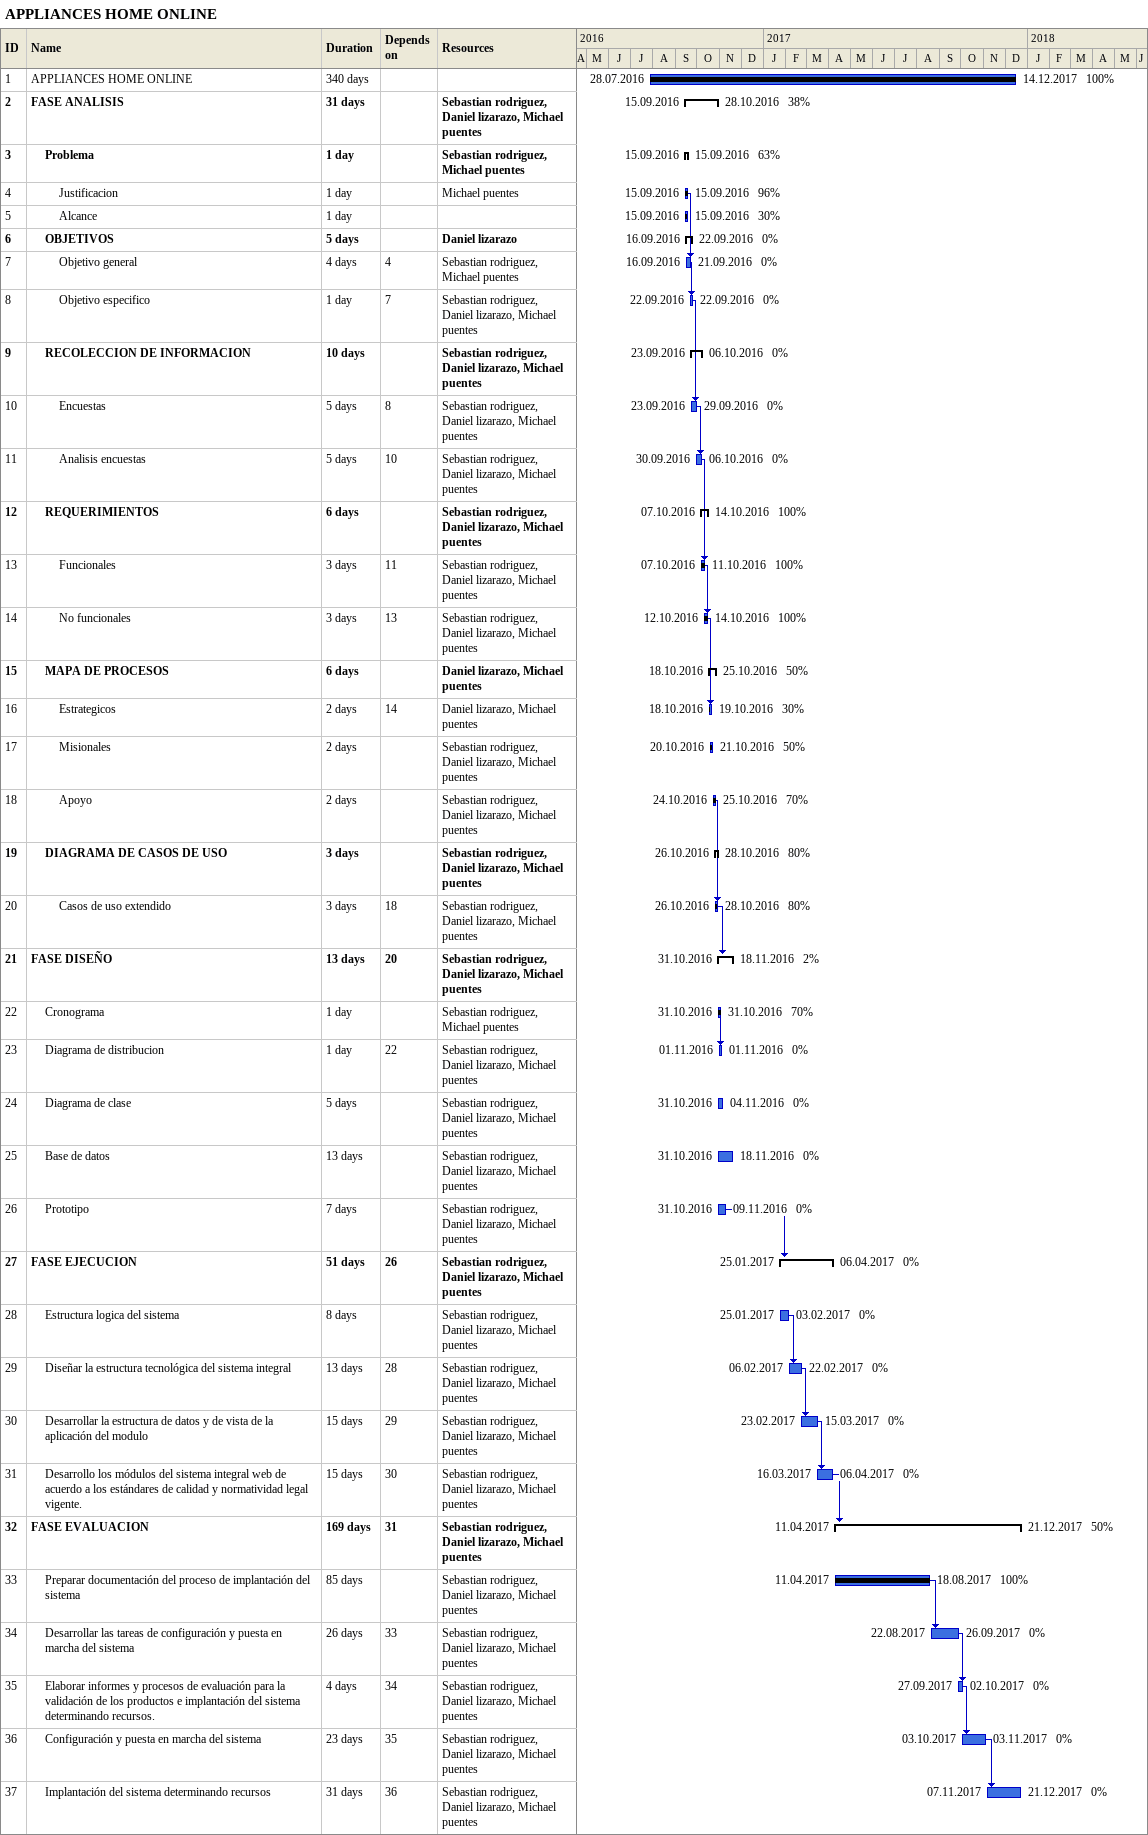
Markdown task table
APPLIANCES HOME ONLINE

| ID | Level | Task | Duration | Start | Finish | Predecessors | Resources | % complete |
|---|---|---|---|---|---|---|---|---|
| 1 | 1 | APPLIANCES HOME ONLINE | 340d | 2016-07-28 | 2017-12-14 |  |  | 100 |
| 2 | 1 | **FASE ANALISIS** | 31d | 2016-09-15 | 2016-10-28 |  | Sebastian rodriguez, Daniel lizarazo, Michael puentes | 38 |
| 3 | 2 | **Problema** | 1d | 2016-09-15 | 2016-09-15 |  | Sebastian rodriguez, Michael puentes | 63 |
| 4 | 3 | Justificacion | 1d | 2016-09-15 | 2016-09-15 |  | Michael puentes | 96 |
| 5 | 3 | Alcance | 1d | 2016-09-15 | 2016-09-15 |  |  | 30 |
| 6 | 2 | **OBJETIVOS** | 5d | 2016-09-16 | 2016-09-22 |  | Daniel lizarazo | 0 |
| 7 | 3 | Objetivo general | 4d | 2016-09-16 | 2016-09-21 | 4 | Sebastian rodriguez, Michael puentes | 0 |
| 8 | 3 | Objetivo especifico | 1d | 2016-09-22 | 2016-09-22 | 7 | Sebastian rodriguez, Daniel lizarazo, Michael puentes | 0 |
| 9 | 2 | **RECOLECCION DE INFORMACION** | 10d | 2016-09-23 | 2016-10-06 |  | Sebastian rodriguez, Daniel lizarazo, Michael puentes | 0 |
| 10 | 3 | Encuestas | 5d | 2016-09-23 | 2016-09-29 | 8 | Sebastian rodriguez, Daniel lizarazo, Michael puentes | 0 |
| 11 | 3 | Analisis encuestas | 5d | 2016-09-30 | 2016-10-06 | 10 | Sebastian rodriguez, Daniel lizarazo, Michael puentes | 0 |
| 12 | 2 | **REQUERIMIENTOS** | 6d | 2016-10-07 | 2016-10-14 |  | Sebastian rodriguez, Daniel lizarazo, Michael puentes | 100 |
| 13 | 3 | Funcionales | 3d | 2016-10-07 | 2016-10-11 | 11 | Sebastian rodriguez, Daniel lizarazo, Michael puentes | 100 |
| 14 | 3 | No funcionales | 3d | 2016-10-12 | 2016-10-14 | 13 | Sebastian rodriguez, Daniel lizarazo, Michael puentes | 100 |
| 15 | 2 | **MAPA DE PROCESOS** | 6d | 2016-10-18 | 2016-10-25 |  | Daniel lizarazo, Michael puentes | 50 |
| 16 | 3 | Estrategicos | 2d | 2016-10-18 | 2016-10-19 | 14 | Daniel lizarazo, Michael puentes | 30 |
| 17 | 3 | Misionales | 2d | 2016-10-20 | 2016-10-21 |  | Sebastian rodriguez, Daniel lizarazo, Michael puentes | 50 |
| 18 | 3 | Apoyo | 2d | 2016-10-24 | 2016-10-25 |  | Sebastian rodriguez, Daniel lizarazo, Michael puentes | 70 |
| 19 | 2 | **DIAGRAMA DE CASOS DE USO** | 3d | 2016-10-26 | 2016-10-28 |  | Sebastian rodriguez, Daniel lizarazo, Michael puentes | 80 |
| 20 | 3 | Casos de uso extendido | 3d | 2016-10-26 | 2016-10-28 | 18 | Sebastian rodriguez, Daniel lizarazo, Michael puentes | 80 |
| 21 | 1 | **FASE DISEÑO** | 13d | 2016-10-31 | 2016-11-18 | 20 | Sebastian rodriguez, Daniel lizarazo, Michael puentes | 2 |
| 22 | 2 | Cronograma | 1d | 2016-10-31 | 2016-10-31 |  | Sebastian rodriguez, Michael puentes | 70 |
| 23 | 2 | Diagrama de distribucion | 1d | 2016-11-01 | 2016-11-01 | 22 | Sebastian rodriguez, Daniel lizarazo, Michael puentes | 0 |
| 24 | 2 | Diagrama de clase | 5d | 2016-10-31 | 2016-11-04 |  | Sebastian rodriguez, Daniel lizarazo, Michael puentes | 0 |
| 25 | 2 | Base de datos | 13d | 2016-10-31 | 2016-11-18 |  | Sebastian rodriguez, Daniel lizarazo, Michael puentes | 0 |
| 26 | 2 | Prototipo | 7d | 2016-10-31 | 2016-11-09 |  | Sebastian rodriguez, Daniel lizarazo, Michael puentes | 0 |
| 27 | 1 | **FASE EJECUCION** | 51d | 2017-01-25 | 2017-04-06 | 26 | Sebastian rodriguez, Daniel lizarazo, Michael puentes | 0 |
| 28 | 2 | Estructura logica del sistema | 8d | 2017-01-25 | 2017-02-03 |  | Sebastian rodriguez, Daniel lizarazo, Michael puentes | 0 |
| 29 | 2 | Diseñar la estructura tecnológica del sistema integral | 13d | 2017-02-06 | 2017-02-22 | 28 | Sebastian rodriguez, Daniel lizarazo, Michael puentes | 0 |
| 30 | 2 | Desarrollar la estructura de datos y de vista de la aplicación del modulo | 15d | 2017-02-23 | 2017-03-15 | 29 | Sebastian rodriguez, Daniel lizarazo, Michael puentes | 0 |
| 31 | 2 | Desarrollo los módulos del sistema integral web de acuerdo a los estándares de calidad y normatividad legal vigente. | 15d | 2017-03-16 | 2017-04-06 | 30 | Sebastian rodriguez, Daniel lizarazo, Michael puentes | 0 |
| 32 | 1 | **FASE EVALUACION** | 169d | 2017-04-11 | 2017-12-21 | 31 | Sebastian rodriguez, Daniel lizarazo, Michael puentes | 50 |
| 33 | 2 | Preparar documentación del proceso de implantación del sistema | 85d | 2017-04-11 | 2017-08-18 |  | Sebastian rodriguez, Daniel lizarazo, Michael puentes | 100 |
| 34 | 2 | Desarrollar las tareas de configuración y puesta en marcha del sistema | 26d | 2017-08-22 | 2017-09-26 | 33 | Sebastian rodriguez, Daniel lizarazo, Michael puentes | 0 |
| 35 | 2 | Elaborar informes y procesos de evaluación para la validación de los productos e implantación del sistema determinando recursos. | 4d | 2017-09-27 | 2017-10-02 | 34 | Sebastian rodriguez, Daniel lizarazo, Michael puentes | 0 |
| 36 | 2 | Configuración y puesta en marcha del sistema | 23d | 2017-10-03 | 2017-11-03 | 35 | Sebastian rodriguez, Daniel lizarazo, Michael puentes | 0 |
| 37 | 2 | Implantación del sistema determinando recursos | 31d | 2017-11-07 | 2017-12-21 | 36 | Sebastian rodriguez, Daniel lizarazo, Michael puentes | 0 |
